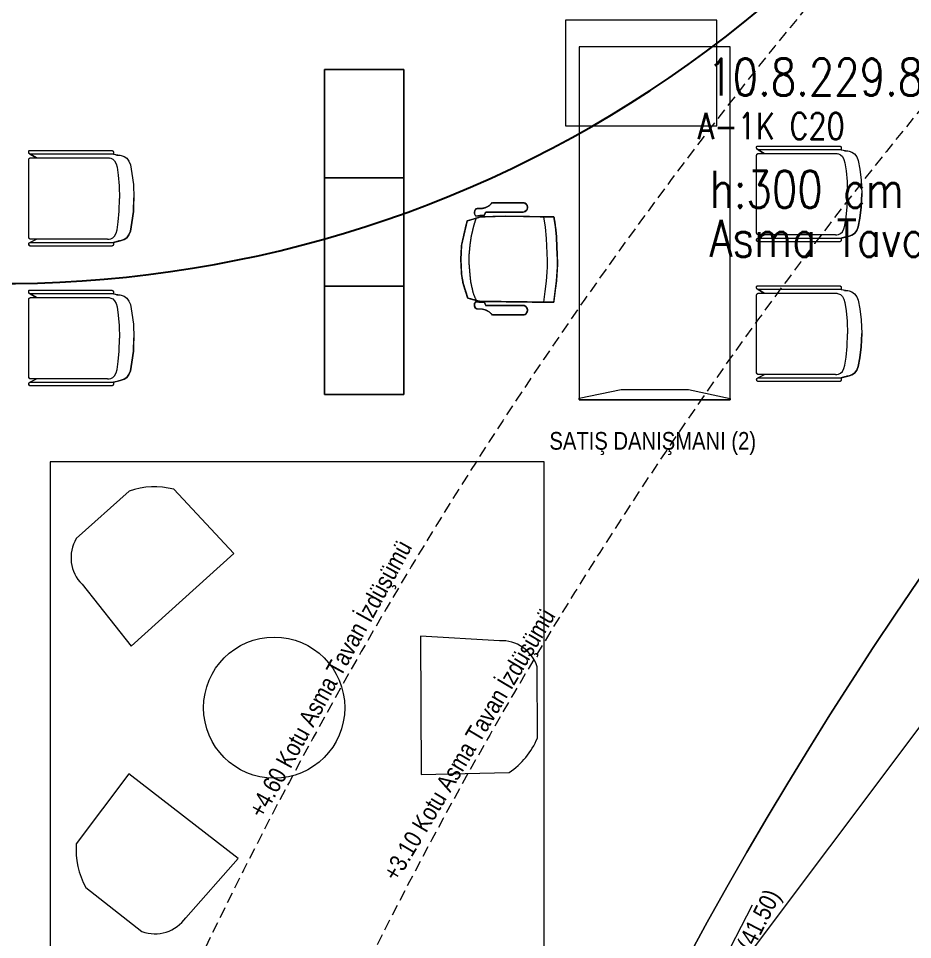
# Model space of a CAD drawing. Extents: x -1281 to 23780, y 0 to 7214.
# Drawn here: x 1598 to 2105, y 832 to 1354 of the extents above; entities that cross this region are included whole.
import ezdxf
from ezdxf.enums import TextEntityAlignment as Align

# ---------------------------------------------------------------- set-up
doc = ezdxf.new("R2010")
doc.units = 0
doc.header["$LTSCALE"] = 25
doc.header["$MEASUREMENT"] = 0
doc.linetypes.add('DOT2', pattern=[0.125, 0, -0.125])
doc.linetypes.add('HIDDEN', pattern=[0.375, 0.25, -0.125])
doc.layers.get('0').update_dxf_attribs({"color": 9, "lineweight": 9})
for name, color, linetype, lineweight in [('04', 9, 'Continuous', 9), ('05', 9, 'Continuous', 9), ('06D', 9, 'Continuous', 9), ('10', 9, 'Continuous', 9), ('20', 9, 'DOT2', 9), ('21', 9, 'Continuous', 9), ('35', 9, 'Continuous', 9), ('40', 9, 'Continuous', 9), ('40B', 9, 'Continuous', 9), ('DATA TAVAN', 160, 'Continuous', 30), ('E-YAZI', 7, 'Continuous', 30)]:
    doc.layers.add(name, color=color, linetype=linetype, lineweight=lineweight)
doc.styles.add('Arial', font='arial.ttf', dxfattribs={"height": 2.5})
doc.styles.add('E-YAZI', font='txttw.shx')
doc.styles.add('MuuM_TEXT-STANDART', font='ARIALN.TTF')

# ---------------------------------------------------------------- blocks, each defined once
blk = doc.blocks.new('0_elevationtarget-p')
h = blk.add_hatch(color=256)
h.paths.add_polyline_path([(2.5, 0, 0.414214), (0, 2.5), (0, 0)])
h.paths.add_polyline_path([(0, 0), (-2.5, 0, 0.414214), (0, -2.5)])
blk.add_line((0, -3.5), (0, 3.5))
blk.add_lwpolyline([(16.6, 0), (-4, 0)])
blk.add_circle((0, 0), 2.5)
at = {"style": 'Arial'}
blk.add_attdef('BITMISKOT', text='', height=2, dxfattribs=at).set_placement((4.5, 0), align=Align.BOTTOM_LEFT)
blk.add_attdef('KABAKOT', text='', height=2, dxfattribs=at).set_placement((4.5, -0.59), align=Align.TOP_LEFT)
blk = doc.blocks.new('p-audi_arac')
at = {"layer": '06D', "lineweight": 0, "flags": 128}
blk.add_lwpolyline([(695.6, 0.8), (-4.4, 0.8), (-4.4, 400.8), (695.6, 400.8)], close=True, dxfattribs=at)
blk = doc.blocks.new('Group-41-1')
for p, q in [((384804.5645, 69162.035), (384804.5645, 69161.585)), ((384805.1779, 69162.035), (384804.5645, 69162.035)), ((384805.1779, 69161.585), (384805.1779, 69162.035)), ((384804.5645, 69161.585), (384805.1779, 69161.585))]:
    blk.add_line(p, q)
at = {"flags": 128}
blk.add_lwpolyline([(384804.5645, 69162.035), (384805.1779, 69162.035), (384805.1779, 69161.585), (384804.5645, 69161.585)], close=True, dxfattribs=at)
blk = doc.blocks.new('Group-42-1')
at = {"layer": '05', "color": 7}
for p in [(-1.2267, 0), (-0.6133, 0), (0, 0)]:
    blk.add_blockref('Group-41-1', p, dxfattribs=at)
blk = doc.blocks.new('Group-32-1')
for p, q in [((384804.5516, 69159.371), (384804.573, 69159.3356)), ((384804.5731, 69159.3699), (384804.573, 69159.3694)), ((384804.573, 69159.3694), (384804.573, 69159.3689)), ((384804.573, 69159.3689), (384804.573, 69158.9239)), ((384804.5732, 69159.3709), (384804.5731, 69159.3704)), ((384804.5731, 69159.3704), (384804.5731, 69159.3699)), ((384804.5733, 69159.3713), (384804.5732, 69159.3709)), ((384804.5735, 69159.3718), (384804.5733, 69159.3713)), ((384804.5736, 69159.3723), (384804.5735, 69159.3718)), ((384804.5738, 69159.3727), (384804.5736, 69159.3723)), ((384804.574, 69159.3732), (384804.5738, 69159.3727)), ((384804.5742, 69159.3736), (384804.574, 69159.3732)), ((384804.5745, 69159.374), (384804.5742, 69159.3736)), ((384804.5747, 69159.3745), (384804.5745, 69159.374)), ((384804.575, 69159.3749), (384804.5747, 69159.3745)), ((384804.5753, 69159.3752), (384804.575, 69159.3749)), ((384804.5756, 69159.3756), (384804.5753, 69159.3752)), ((384804.576, 69159.376), (384804.5756, 69159.3756)), ((384804.5763, 69159.3763), (384804.576, 69159.376)), ((384804.5767, 69159.3766), (384804.5763, 69159.3763)), ((384804.5771, 69159.3769), (384804.5767, 69159.3766)), ((384804.5775, 69159.3772), (384804.5771, 69159.3769)), ((384804.5779, 69159.3775), (384804.5775, 69159.3772)), ((384804.5783, 69159.3777), (384804.5779, 69159.3775)), ((384804.5788, 69159.3779), (384804.5783, 69159.3777)), ((384804.5792, 69159.3781), (384804.5788, 69159.3779)), ((384804.5797, 69159.3783), (384804.5792, 69159.3781)), ((384804.5801, 69159.3785), (384804.5797, 69159.3783)), ((384804.5806, 69159.3786), (384804.5801, 69159.3785)), ((384804.5811, 69159.3787), (384804.5806, 69159.3786)), ((384804.5816, 69159.3788), (384804.5811, 69159.3787)), ((384804.5821, 69159.3789), (384804.5816, 69159.3788)), ((384804.5825, 69159.3789), (384804.5821, 69159.3789)), ((384804.583, 69159.3789), (384804.5825, 69159.3789)), ((384805.023, 69159.3789), (384804.583, 69159.3789)), ((384805.0235, 69159.3789), (384805.023, 69159.3789)), ((384805.024, 69159.3789), (384805.0235, 69159.3789)), ((384805.0245, 69159.3788), (384805.024, 69159.3789)), ((384805.0249, 69159.3787), (384805.0245, 69159.3788)), ((384805.0254, 69159.3786), (384805.0249, 69159.3787)), ((384805.0259, 69159.3785), (384805.0254, 69159.3786)), ((384805.0264, 69159.3783), (384805.0259, 69159.3785)), ((384805.0268, 69159.3781), (384805.0264, 69159.3783)), ((384805.0273, 69159.3779), (384805.0268, 69159.3781)), ((384805.0277, 69159.3777), (384805.0273, 69159.3779)), ((384805.0281, 69159.3775), (384805.0277, 69159.3777)), ((384805.0285, 69159.3772), (384805.0281, 69159.3775)), ((384805.029, 69159.3769), (384805.0285, 69159.3772)), ((384805.0293, 69159.3766), (384805.029, 69159.3769)), ((384805.0297, 69159.3763), (384805.0293, 69159.3766)), ((384805.0301, 69159.376), (384805.0297, 69159.3763)), ((384805.0304, 69159.3756), (384805.0301, 69159.376)), ((384805.0307, 69159.3752), (384805.0304, 69159.3756)), ((384805.031, 69159.3749), (384805.0307, 69159.3752)), ((384805.0313, 69159.3745), (384805.031, 69159.3749)), ((384805.0316, 69159.374), (384805.0313, 69159.3745)), ((384805.0318, 69159.3736), (384805.0316, 69159.374)), ((384805.032, 69159.3732), (384805.0318, 69159.3736)), ((384805.0322, 69159.3727), (384805.032, 69159.3732)), ((384805.0324, 69159.3723), (384805.0322, 69159.3727)), ((384805.0326, 69159.3718), (384805.0324, 69159.3723)), ((384805.0327, 69159.3713), (384805.0326, 69159.3718)), ((384805.0328, 69159.3709), (384805.0327, 69159.3713)), ((384805.0329, 69159.3704), (384805.0328, 69159.3709)), ((384805.0329, 69159.3699), (384805.0329, 69159.3704)), ((384805.033, 69159.3694), (384805.0329, 69159.3699)), ((384805.0521, 69159.3725), (384805.033, 69159.3345)), ((384805.033, 69159.3689), (384805.033, 69159.3694)), ((384805.033, 69158.9322), (384805.033, 69159.3689)), ((384805.033, 69158.9322), (384805.033, 69158.9322)), ((384804.5516, 69158.8992), (384804.558, 69158.8616)), ((384805.0524, 69158.8992), (384805.0423, 69158.8616))]:
    blk.add_line(p, q)
at = {"flags": 128}
for points in [[(384804.5309, 69158.9092), (384804.5309, 69158.9087), (384804.531, 69158.9082), (384804.531, 69158.9077), (384804.5311, 69158.9072), (384804.5312, 69158.9068), (384804.5314, 69158.9063), (384804.5315, 69158.9058), (384804.5317, 69158.9054), (384804.5319, 69158.9049), (384804.5321, 69158.9045), (384804.5324, 69158.904), (384804.5326, 69158.9036), (384804.5329, 69158.9032), (384804.5332, 69158.9028), (384804.5335, 69158.9025), (384804.5339, 69158.9021), (384804.5342, 69158.9018), (384804.5346, 69158.9015), (384804.535, 69158.9012), (384804.5354, 69158.9009), (384804.5358, 69158.9006), (384804.5362, 69158.9004), (384804.5367, 69158.9001), (384804.5371, 69158.8999), (384804.5376, 69158.8998), (384804.538, 69158.8996), (384804.5385, 69158.8995), (384804.539, 69158.8994), (384804.5395, 69158.8993), (384804.54, 69158.8992), (384804.5404, 69158.8992), (384804.5409, 69158.8992), (384804.5516, 69158.8992), (384804.5516, 69159.3689), (384804.5516, 69159.3694), (384804.5516, 69159.3699), (384804.5515, 69159.3704), (384804.5515, 69159.3709), (384804.5513, 69159.3713), (384804.5512, 69159.3718), (384804.5511, 69159.3723), (384804.5509, 69159.3727), (384804.5507, 69159.3732), (384804.5505, 69159.3736), (384804.5502, 69159.374), (384804.55, 69159.3745), (384804.5497, 69159.3749), (384804.5494, 69159.3752), (384804.5491, 69159.3756), (384804.5487, 69159.376), (384804.5484, 69159.3763), (384804.548, 69159.3766), (384804.5476, 69159.3769), (384804.5472, 69159.3772), (384804.5468, 69159.3775), (384804.5464, 69159.3777), (384804.5459, 69159.3779), (384804.5455, 69159.3781), (384804.545, 69159.3783), (384804.5445, 69159.3785), (384804.5441, 69159.3786), (384804.5436, 69159.3787), (384804.5431, 69159.3788), (384804.5426, 69159.3789), (384804.5421, 69159.3789), (384804.5416, 69159.3789), (384804.5359, 69159.3789), (384804.5357, 69159.3789), (384804.5354, 69159.3789), (384804.5352, 69159.3788), (384804.535, 69159.3788), (384804.5347, 69159.3788), (384804.5345, 69159.3787), (384804.5343, 69159.3786), (384804.534, 69159.3785), (384804.5338, 69159.3784), (384804.5336, 69159.3783), (384804.5334, 69159.3782), (384804.5332, 69159.3781), (384804.533, 69159.3779), (384804.5328, 69159.3778), (384804.5326, 69159.3776), (384804.5324, 69159.3774), (384804.5322, 69159.3773), (384804.5321, 69159.3771), (384804.5319, 69159.3769), (384804.5318, 69159.3767), (384804.5316, 69159.3765), (384804.5315, 69159.3763), (384804.5314, 69159.376), (384804.5313, 69159.3758), (384804.5312, 69159.3756), (384804.5312, 69159.3754), (384804.5311, 69159.3751), (384804.531, 69159.3749), (384804.531, 69159.3746), (384804.531, 69159.3744), (384804.5309, 69159.3741), (384804.5309, 69159.3739), (384804.5309, 69158.9092)], [(384805.0521, 69158.8992), (384805.0628, 69158.8992), (384805.0633, 69158.8992), (384805.0638, 69158.8992), (384805.0642, 69158.8993), (384805.0647, 69158.8994), (384805.0652, 69158.8995), (384805.0657, 69158.8996), (384805.0661, 69158.8998), (384805.0666, 69158.8999), (384805.0671, 69158.9001), (384805.0675, 69158.9004), (384805.0679, 69158.9006), (384805.0683, 69158.9009), (384805.0687, 69158.9012), (384805.0691, 69158.9015), (384805.0695, 69158.9018), (384805.0698, 69158.9021), (384805.0702, 69158.9025), (384805.0705, 69158.9028), (384805.0708, 69158.9032), (384805.0711, 69158.9036), (384805.0714, 69158.904), (384805.0716, 69158.9045), (384805.0718, 69158.9049), (384805.072, 69158.9054), (384805.0722, 69158.9058), (384805.0723, 69158.9063), (384805.0725, 69158.9068), (384805.0726, 69158.9072), (384805.0727, 69158.9077), (384805.0727, 69158.9082), (384805.0728, 69158.9087), (384805.0728, 69158.9092), (384805.0728, 69159.3689), (384805.0728, 69159.3694), (384805.0727, 69159.3699), (384805.0727, 69159.3704), (384805.0726, 69159.3709), (384805.0725, 69159.3713), (384805.0723, 69159.3718), (384805.0722, 69159.3723), (384805.072, 69159.3727), (384805.0718, 69159.3732), (384805.0716, 69159.3736), (384805.0714, 69159.374), (384805.0711, 69159.3745), (384805.0708, 69159.3749), (384805.0705, 69159.3752), (384805.0702, 69159.3756), (384805.0698, 69159.376), (384805.0695, 69159.3763), (384805.0691, 69159.3766), (384805.0687, 69159.3769), (384805.0683, 69159.3772), (384805.0679, 69159.3775), (384805.0675, 69159.3777), (384805.0671, 69159.3779), (384805.0666, 69159.3781), (384805.0661, 69159.3783), (384805.0657, 69159.3785), (384805.0652, 69159.3786), (384805.0647, 69159.3787), (384805.0642, 69159.3788), (384805.0638, 69159.3789), (384805.0633, 69159.3789), (384805.0628, 69159.3789), (384805.0621, 69159.3789), (384805.0616, 69159.3789), (384805.0611, 69159.3789), (384805.0606, 69159.3788), (384805.0601, 69159.3787), (384805.0596, 69159.3786), (384805.0592, 69159.3785), (384805.0587, 69159.3783), (384805.0582, 69159.3781), (384805.0578, 69159.3779), (384805.0574, 69159.3777), (384805.0569, 69159.3775), (384805.0565, 69159.3772), (384805.0561, 69159.3769), (384805.0557, 69159.3766), (384805.0554, 69159.3763), (384805.055, 69159.376), (384805.0547, 69159.3756), (384805.0543, 69159.3752), (384805.054, 69159.3749), (384805.0538, 69159.3745), (384805.0535, 69159.374), (384805.0533, 69159.3736), (384805.053, 69159.3732), (384805.0528, 69159.3727), (384805.0527, 69159.3723), (384805.0525, 69159.3718), (384805.0524, 69159.3713), (384805.0523, 69159.3709), (384805.0522, 69159.3704), (384805.0521, 69159.3699), (384805.0521, 69159.3694), (384805.0521, 69159.3689), (384805.0521, 69158.8992)]]:
    blk.add_lwpolyline(points, close=True, dxfattribs=at)
for points in [[(384804.5309, 69158.9092, 0.414214), (384804.5409, 69158.8992), (384804.5516, 69158.8992), (384804.5516, 69159.3689, 0.414214), (384804.5416, 69159.3789), (384804.5359, 69159.3789, 0.414214), (384804.5309, 69159.3739)], [(384805.0521, 69158.8992), (384805.0628, 69158.8992, 0.414214), (384805.0728, 69158.9092), (384805.0728, 69159.3689, 0.414214), (384805.0628, 69159.3789), (384805.0621, 69159.3789, 0.414214), (384805.0521, 69159.3689)]]:
    blk.add_lwpolyline(points, format="xyb", close=True, dxfattribs=at)
blk.add_lwpolyline([(384805.033, 69158.9322), (384805.033, 69159.3689, 0.414214), (384805.023, 69159.3789), (384804.583, 69159.3789, 0.414214), (384804.573, 69159.3689), (384804.573, 69158.9239), (384804.5738, 69158.9202)], format="xyb", dxfattribs=at)
for points in [[(384804.573, 69158.9322), (384804.573, 69158.9239), (384804.5752, 69158.9142), (384804.5804, 69158.903), (384804.5903, 69158.8926), (384804.6064, 69158.8839), (384804.6258, 69158.8783), (384804.6716, 69158.8721), (384804.7307, 69158.8665), (384804.803, 69158.8644)], [(384805.033, 69158.9322), (384805.033, 69158.9239), (384805.0308, 69158.9142), (384805.0256, 69158.903), (384805.0157, 69158.8926), (384804.9996, 69158.8839), (384804.9803, 69158.8783), (384804.9344, 69158.8721), (384804.8753, 69158.8665), (384804.803, 69158.8644)], [(384804.5569, 69158.8806), (384804.5569, 69158.8686), (384804.5592, 69158.8546), (384804.5647, 69158.8386), (384804.5752, 69158.8236), (384804.5922, 69158.8111), (384804.6127, 69158.8031), (384804.6612, 69158.7941), (384804.7237, 69158.7861), (384804.8002, 69158.7831)], [(384805.0434, 69158.8658), (384805.0434, 69158.8686), (384805.0412, 69158.8546), (384805.0357, 69158.8386), (384805.0252, 69158.8236), (384805.0082, 69158.8111), (384804.9877, 69158.8031), (384804.9392, 69158.7941), (384804.8767, 69158.7861), (384804.8002, 69158.7831)]]:
    blk.add_lwpolyline(points, dxfattribs=at)
at = {"layer": '40'}
blk.add_lwpolyline([(384805.023, 69159.3789), (384804.583, 69159.3789, 0.414214), (384804.573, 69159.3689), (384804.573, 69159.3366), (384804.573, 69159.3356), (384804.5516, 69159.371), (384804.551, 69159.3725, 0.309775), (384804.5416, 69159.3789), (384804.5359, 69159.3789, 0.413784), (384804.5309, 69159.3739), (384804.5309, 69158.9092, 0.414214), (384804.5409, 69158.8992), (384804.5516, 69158.8992), (384804.5569, 69158.8686), (384804.5592, 69158.8546), (384804.5647, 69158.8386), (384804.5752, 69158.8236), (384804.5922, 69158.8111), (384804.6127, 69158.8031), (384804.6612, 69158.7941), (384804.7237, 69158.7861), (384804.8002, 69158.7831), (384804.8384, 69158.7846), (384804.8767, 69158.7861), (384804.9392, 69158.7941), (384804.9877, 69158.8031), (384805.0082, 69158.8111), (384805.0252, 69158.8236), (384805.0357, 69158.8386), (384805.0412, 69158.8546), (384805.0473, 69158.8804), (384805.0524, 69158.8992), (384805.0628, 69158.8992, 0.414214), (384805.0728, 69158.9092), (384805.0728, 69159.3689, 0.781144), (384805.0521, 69159.3725), (384805.033, 69159.3345), (384805.033, 69159.3689, 0.407263), (384805.0232, 69159.3789)], format="xyb", close=True, dxfattribs=at)
blk = doc.blocks.new('Group-258-1')
at = {"linetype": 'Continuous'}
for p, q in [((384800.0983, 69164.505), (384800.0936, 69164.5084)), ((384800.71, 69164.505), (384800.7146, 69164.5084)), ((384800.2257, 69164.3995), (384800.1668, 69164.4084)), ((384800.2892, 69164.3936), (384800.2257, 69164.3995)), ((384800.5895, 69164.4019), (384800.5299, 69164.394)), ((384800.6491, 69164.4097), (384800.5895, 69164.4019)), ((384800.3717, 69164.3904), (384800.2892, 69164.3936)), ((384800.4137, 69164.389), (384800.3717, 69164.3904)), ((384800.4502, 69164.389), (384800.4137, 69164.389)), ((384800.4792, 69164.3908), (384800.4502, 69164.389)), ((384800.5299, 69164.394), (384800.4792, 69164.3908))]:
    blk.add_line(p, q, dxfattribs=at)
at = {"linetype": 'Continuous', "flags": 128}
for points in [[(384800.0862, 69164.6997), (384800.0862, 69164.6409), (384800.0862, 69164.6409)], [(384800.722, 69164.6997), (384800.722, 69164.6409), (384800.722, 69164.6409)], [(384800.0862, 69164.6409), (384800.0862, 69164.5259), (384800.0862, 69164.6409)], [(384800.1395, 69164.5259), (384800.1395, 69164.6409), (384800.1395, 69164.6409)], [(384800.6687, 69164.5259), (384800.6687, 69164.6409), (384800.6687, 69164.6409)], [(384800.722, 69164.6409), (384800.722, 69164.5259), (384800.722, 69164.6409)], [(384800.0862, 69164.5259), (384800.0862, 69164.5259), (384800.087, 69164.52)], [(384800.0862, 69164.5259), (384800.087, 69164.52), (384800.087, 69164.52)], [(384800.087, 69164.52), (384800.087, 69164.52), (384800.0892, 69164.5143)], [(384800.087, 69164.52), (384800.0892, 69164.5143), (384800.0892, 69164.5143)], [(384800.0892, 69164.5143), (384800.0892, 69164.5143), (384800.0929, 69164.5094)], [(384800.0892, 69164.5143), (384800.0936, 69164.5084), (384800.0929, 69164.5094)], [(384800.0977, 69164.5054), (384800.0977, 69164.5054), (384800.1034, 69164.5026)], [(384800.0977, 69164.5054), (384800.1034, 69164.5026), (384800.1034, 69164.5026)], [(384800.1034, 69164.5026), (384800.1034, 69164.5026), (384800.1096, 69164.5011)], [(384800.1034, 69164.5026), (384800.1096, 69164.5011), (384800.1096, 69164.5011)], [(384800.1096, 69164.5011), (384800.1096, 69164.5011), (384800.1161, 69164.5011)], [(384800.1096, 69164.5011), (384800.1161, 69164.5011), (384800.1161, 69164.5011)], [(384800.1161, 69164.5011), (384800.1161, 69164.5011), (384800.1223, 69164.5026)], [(384800.1161, 69164.5011), (384800.1223, 69164.5026), (384800.1223, 69164.5026)], [(384800.1223, 69164.5026), (384800.1223, 69164.5026), (384800.128, 69164.5054)], [(384800.1223, 69164.5026), (384800.128, 69164.5054), (384800.128, 69164.5054)], [(384800.128, 69164.5054), (384800.128, 69164.5054), (384800.1328, 69164.5094)], [(384800.128, 69164.5054), (384800.1328, 69164.5094), (384800.1328, 69164.5094)], [(384800.1328, 69164.5094), (384800.1328, 69164.5094), (384800.1365, 69164.5143)], [(384800.1328, 69164.5094), (384800.1365, 69164.5143), (384800.1365, 69164.5143)], [(384800.1365, 69164.5143), (384800.1365, 69164.5143), (384800.1387, 69164.52)], [(384800.1365, 69164.5143), (384800.1387, 69164.52), (384800.1387, 69164.52)], [(384800.1387, 69164.52), (384800.1387, 69164.52), (384800.1395, 69164.5259)], [(384800.1387, 69164.52), (384800.1395, 69164.5259), (384800.1395, 69164.5259)], [(384800.6695, 69164.52), (384800.6695, 69164.52), (384800.6687, 69164.5259)], [(384800.6695, 69164.52), (384800.6687, 69164.5259), (384800.6687, 69164.5259)], [(384800.6718, 69164.5143), (384800.6718, 69164.5143), (384800.6695, 69164.52)], [(384800.6718, 69164.5143), (384800.6695, 69164.52), (384800.6695, 69164.52)], [(384800.6754, 69164.5094), (384800.6754, 69164.5094), (384800.6718, 69164.5143)], [(384800.6754, 69164.5094), (384800.6718, 69164.5143), (384800.6718, 69164.5143)], [(384800.6802, 69164.5054), (384800.6802, 69164.5054), (384800.6754, 69164.5094)], [(384800.6802, 69164.5054), (384800.6754, 69164.5094), (384800.6754, 69164.5094)], [(384800.6859, 69164.5026), (384800.6859, 69164.5026), (384800.6802, 69164.5054)], [(384800.6859, 69164.5026), (384800.6802, 69164.5054), (384800.6802, 69164.5054)], [(384800.6922, 69164.5011), (384800.6922, 69164.5011), (384800.6859, 69164.5026)], [(384800.6922, 69164.5011), (384800.6859, 69164.5026), (384800.6859, 69164.5026)], [(384800.6986, 69164.5011), (384800.6986, 69164.5011), (384800.6922, 69164.5011)], [(384800.6986, 69164.5011), (384800.6922, 69164.5011), (384800.6922, 69164.5011)], [(384800.7048, 69164.5026), (384800.7048, 69164.5026), (384800.6986, 69164.5011)], [(384800.7048, 69164.5026), (384800.6986, 69164.5011), (384800.6986, 69164.5011)], [(384800.7105, 69164.5054), (384800.7105, 69164.5054), (384800.7048, 69164.5026)], [(384800.7105, 69164.5054), (384800.7048, 69164.5026), (384800.7048, 69164.5026)], [(384800.719, 69164.5143), (384800.7146, 69164.5084), (384800.7153, 69164.5094)], [(384800.719, 69164.5143), (384800.719, 69164.5143), (384800.7153, 69164.5094)], [(384800.7213, 69164.52), (384800.7213, 69164.52), (384800.719, 69164.5143)], [(384800.7213, 69164.52), (384800.719, 69164.5143), (384800.719, 69164.5143)], [(384800.722, 69164.5259), (384800.722, 69164.5259), (384800.7213, 69164.52)], [(384800.722, 69164.5259), (384800.7213, 69164.52), (384800.7213, 69164.52)]]:
    blk.add_lwpolyline(points, close=True, dxfattribs=at)
at = {"linetype": 'Continuous'}
for points in [[(384800.3272, 69164.8751), (384800.2792, 69164.8644), (384800.2312, 69164.8536)], [(384800.4074, 69164.8792), (384800.3673, 69164.8772), (384800.3272, 69164.8751)], [(384800.4932, 69164.8746), (384800.4503, 69164.8769), (384800.4074, 69164.8792)], [(384800.5432, 69164.8666), (384800.5182, 69164.8706), (384800.4932, 69164.8746)], [(384800.6271, 69164.8405), (384800.5851, 69164.8535), (384800.5432, 69164.8666)], [(384800.1886, 69164.8426), (384800.1775, 69164.8055), (384800.1663, 69164.7685)], [(384800.2312, 69164.8536), (384800.2099, 69164.8481), (384800.1886, 69164.8426)], [(384800.2746, 69164.8191), (384800.2429, 69164.8115), (384800.2113, 69164.8039)], [(384800.3252, 69164.8264), (384800.2999, 69164.8227), (384800.2746, 69164.8191)], [(384800.3841, 69164.8318), (384800.3546, 69164.8291), (384800.3252, 69164.8264)], [(384800.4307, 69164.8318), (384800.4074, 69164.8318), (384800.3841, 69164.8318)], [(384800.4872, 69164.8271), (384800.4589, 69164.8295), (384800.4307, 69164.8318)], [(384800.5356, 69164.8225), (384800.5114, 69164.8248), (384800.4872, 69164.8271)], [(384800.5919, 69164.8096), (384800.5638, 69164.8161), (384800.5356, 69164.8225)], [(384800.6454, 69164.7717), (384800.6363, 69164.8061), (384800.6271, 69164.8405)], [(384800.1182, 69164.7571), (384800.1184, 69164.788), (384800.1261, 69164.8013), (384800.1481, 69164.8026)], [(384800.1481, 69164.8026), (384800.1523, 69164.8031), (384800.1616, 69164.7937)], [(384800.1585, 69164.7715), (384800.1583, 69164.7588), (384800.158, 69164.7461)], [(384800.1616, 69164.7937), (384800.1601, 69164.7826), (384800.1585, 69164.7715)], [(384800.1663, 69164.7685), (384800.1639, 69164.6975), (384800.1616, 69164.6266)], [(384800.2113, 69164.8039), (384800.1911, 69164.7972), (384800.1708, 69164.7905)], [(384800.637, 69164.7924), (384800.6046, 69164.8075), (384800.5919, 69164.8096)], [(384800.6491, 69164.4746), (384800.6472, 69164.6232), (384800.6454, 69164.7717)], [(384800.6601, 69164.8026), (384800.656, 69164.8031), (384800.6466, 69164.7937)], [(384800.6466, 69164.7937), (384800.6482, 69164.7826), (384800.6497, 69164.7715)], [(384800.6497, 69164.7715), (384800.65, 69164.7588), (384800.6502, 69164.7461)], [(384800.69, 69164.7571), (384800.6898, 69164.788), (384800.6822, 69164.8013), (384800.6601, 69164.8026)], [(384800.0854, 69164.7011), (384800.1126, 69164.7212), (384800.1182, 69164.7571)], [(384800.158, 69164.7461), (384800.1488, 69164.7423), (384800.1395, 69164.7385)], [(384800.1395, 69164.7385), (384800.1395, 69164.6897), (384800.1395, 69164.6409)], [(384800.6502, 69164.7461), (384800.6595, 69164.7423), (384800.6687, 69164.7385)], [(384800.6687, 69164.7385), (384800.6687, 69164.6897), (384800.6687, 69164.6409)], [(384800.7229, 69164.7011), (384800.6957, 69164.7212), (384800.69, 69164.7571)], [(384800.1616, 69164.6266), (384800.1642, 69164.4892), (384800.1668, 69164.3518)], [(384800.6491, 69164.3531), (384800.6491, 69164.4138), (384800.6491, 69164.4746)], [(384800.1668, 69164.3518), (384800.2302, 69164.3409), (384800.278, 69164.3374)], [(384800.5299, 69164.3374), (384800.5895, 69164.3452), (384800.6491, 69164.3531)], [(384800.278, 69164.3374), (384800.3427, 69164.3349), (384800.4074, 69164.3324)], [(384800.4074, 69164.3324), (384800.4288, 69164.3324), (384800.4502, 69164.3324)], [(384800.4502, 69164.3324), (384800.4901, 69164.3349), (384800.5299, 69164.3374)]]:
    blk.add_open_spline(points, degree=2, dxfattribs=at)
at = {"layer": '40'}
blk.add_lwpolyline([(384800.6491, 69164.3531), (384800.5895, 69164.3452), (384800.5299, 69164.3374), (384800.4502, 69164.3324), (384800.4074, 69164.3324), (384800.3427, 69164.3349), (384800.278, 69164.3374), (384800.2222, 69164.3433), (384800.1668, 69164.3518), (384800.1642, 69164.4892), (384800.1616, 69164.6266), (384800.1639, 69164.6975), (384800.1663, 69164.7685), (384800.1732, 69164.7913), (384800.1886, 69164.8426), (384800.3272, 69164.8751), (384800.4074, 69164.8792), (384800.4932, 69164.8746), (384800.5432, 69164.8666), (384800.6271, 69164.8405), (384800.6454, 69164.7717), (384800.6472, 69164.6232), (384800.6491, 69164.4746), (384800.6491, 69164.4097)], close=True, dxfattribs=at)
for points in [[(384800.1395, 69164.7385), (384800.158, 69164.7461), (384800.1583, 69164.7588), (384800.1585, 69164.7715), (384800.1616, 69164.7937), (384800.1481, 69164.8026, 0.293897), (384800.1206, 69164.7899), (384800.1182, 69164.7571, -0.205), (384800.0854, 69164.7011), (384800.0862, 69164.6997), (384800.0862, 69164.5259, 0.937941), (384800.1395, 69164.5259)], [(384800.6687, 69164.7385), (384800.6502, 69164.7461), (384800.65, 69164.7588), (384800.6497, 69164.7715), (384800.6466, 69164.7937), (384800.6601, 69164.8026, -0.293897), (384800.6877, 69164.7899), (384800.69, 69164.7571, 0.205), (384800.7229, 69164.7011), (384800.722, 69164.6997), (384800.722, 69164.5259, -0.937941), (384800.6687, 69164.5259)]]:
    blk.add_lwpolyline(points, format="xyb", close=True, dxfattribs=at)
blk = doc.blocks.new('p-ma-audi')
for p, q in [((-7.57, 155.19), (-7.57, 200)), ((-85.7, 155.19), (-7.57, 155.19))]:
    blk.add_line(p, q)
at = {"flags": 128}
for points in [[(-7.57, 200), (-7.57, 214.96), (-93.45, 214.96), (-93.45, 155.19), (-85.7, 155.19)], [(-85.7, 0.04), (-85.7, 0.94), (-61.93, 5.88), (-23.62, 5.88), (0, 0.73), (0, 0), (-85.67, 0)]]:
    blk.add_lwpolyline(points, dxfattribs=at)
for points in [[(-85.7, 200), (-85.7, 0), (0, 0), (0, 200), (-85.7, 200)], [(-85.7, 200), (-85.7, 0), (0, 0), (0, 200)]]:
    blk.add_lwpolyline(points, close=True, dxfattribs=at)
blk = doc.blocks.new('p-oturma')
at = {"layer": '05'}
blk.add_lwpolyline([(0, -280), (280, -280), (280, 0), (0, 0)], close=True, dxfattribs=at)
for points in [[(45.86, -104.42), (104.08, -51.83), (70.08, -15.53, 0.148649), (44.84, -16.56), (14.79, -43.47, 0.342097), (18.09, -69.29)], [(209.91, -98.71), (210.38, -177.16), (260.11, -175.97, 0.148649), (276.14, -156.45), (276.07, -116.11, 0.342097), (254.62, -101.38)], [(106.59, -224.73), (44.6, -176.65), (14.83, -216.49, 0.148649), (20.28, -241.16), (52.05, -266.02, 0.342097), (76.88, -258.24)]]:
    blk.add_lwpolyline(points, format="xyb", close=True, dxfattribs=at)
blk.add_circle((126.99, -139.28), 40, dxfattribs=at)
blk = doc.blocks.new('p-zemin kat')
at = {"layer": '20', "linetype": 'HIDDEN', "lineweight": 0}
blk.add_arc((4088.57, -323.37), 2647.53, 80.45701, 156.55486, dxfattribs=at)
at = {"layer": '40'}
blk.add_lwpolyline([(1851.16, 326.92), (3319.5, 326.92), (3319.5, 343), (3280.52, 343), (3280.5, 427), (3319.5, 427), (3319.5, 570), (4025.5, 570), (4025.5, 427), (4064.5, 427), (4064.5, 343), (3980.5, 343), (3980.5, 326.92), (4680.5, 326.92), (4680.5, 427), (4780.58, 427), (4780.58, 1901.49, 0.054196), (4273.07, 1999.31), (4278.59, 2070.68, 0.306949), (1935.27, 740.05), (1999.45, 708.36, 0.043245), (1856.49, 345)], format="xyb", close=True, dxfattribs=at)
at = {"layer": '40B'}
blk.add_lwpolyline([(3287.33, 2825), (2222.5, 2825), (2222.5, 2815), (1955, 2815), (1955, 1945), (1959.5, 1945), (1959.5, 1385), (1162.5, 1385), (1162.5, 730), (1392.5, 730), (1392.5, 325), (1522.5, 325), (1522.5, 725), (1802.6, 725), (1802.6, 730), (1831.78, 791.16), (1935.27, 740.05, -0.306949), (4278.59, 2070.68, 0.001238)], format="xyb", dxfattribs=at)
blk.add_lwpolyline([(3364.5, 343), (3319.5, 343), (3319.5, 320), (1719.67, 320), (1719.67, 326.92), (1719.56, 328.25, -0.047611), (1885.58, 764.59), (1935.27, 740.05, -0.306949), (4278.59, 2070.68), (4283.12, 2125.91, -0.05155), (4780.05, 2034.32), (4787.5, 2034.32), (4787.5, 320), (4025.5, 320), (4025.5, 570), (3319.5, 570), (3319.5, 427), (3364.5, 427), (3364.5, 343)], format="xyb", close=True, dxfattribs=at)

msp = doc.modelspace()

# ---------------------------------------------------------------- linework, layer by layer
at = {"layer": '20', "linetype": 'HIDDEN', "lineweight": 0}
msp.add_lwpolyline([(1754.32, 730, -0.342283), (4527.5, 2199.66, -0.342283)], format="xyb", dxfattribs=at)
at = {"layer": '35'}
msp.add_arc((4088.57, -323.37), 2401.58, 85.46185, 153.71717, dxfattribs=at)
at = {"layer": 'DATA TAVAN', "color": 2}
msp.add_arc((1589.65, 1872.67), 669.07, 239.87404, 309.9393, dxfattribs=at)

# ---------------------------------------------------------------- block references
at = {"layer": '04', "rotation": 233.1035627324714}
msp.add_blockref('p-audi_arac', (2369.9, 1300.99), dxfattribs=at)
at = {"layer": '05', "color": 7}
msp.add_blockref('p-ma-audi', (2001.66, 1137.76), dxfattribs=at)
at = {"layer": '05', "color": 7, "xscale": -100, "yscale": 100, "zscale": 100, "rotation": 90}
msp.add_blockref('Group-42-1', (6917975.21, 38481658.56), dxfattribs=at)
at = {"layer": '05', "color": 7, "extrusion": (0, 0, -1), "xscale": 100, "yscale": 100, "zscale": -100, "rotation": 270}
for name, p in [('Group-32-1', (-6917541.97, 38481732.08)), ('Group-32-1', (-6917954.46, 38481734.55)), ('Group-258-1', (-6918336.87, 38481258.01)), ('Group-32-1', (-6917954.46, 38481655.37)), ('Group-32-1', (-6917541.97, 38481652.9))]:
    msp.add_blockref(name, p, dxfattribs=at)
at = {"layer": '05'}
msp.add_blockref('p-oturma', (1616.18, 1102.55), dxfattribs=at)
at = {"layer": '10'}
msp.add_blockref('p-zemin kat', (0, 0), dxfattribs=at)
at = {"layer": '21'}
ref = msp.add_blockref('0_elevationtarget-p', (1975.97, 777.6), dxfattribs=dict(at, xscale=4.999999999999998, yscale=4.999999999999998, zscale=0.5, rotation=62.73674779538183))
ref.add_attrib('BITMISKOT', '+0.10', dxfattribs={"layer": '0', "height": 10, "rotation": 62.7367, "style": 'MuuM_TEXT-STANDART'}).set_placement((1986.52, 797.47), align=Align.BOTTOM_LEFT)
ref.add_attrib('KABAKOT', '%%P0.00=(41.50)', dxfattribs={"layer": '0', "height": 10, "rotation": 62.7367, "style": 'MuuM_TEXT-STANDART'}).set_placement((1999.7, 790.68), align=Align.BOTTOM_LEFT)

# ---------------------------------------------------------------- texts
at = {"layer": '21', "style": 'MuuM_TEXT-STANDART'}
msp.add_text('SATIŞ DANIŞMANI (2)', height=10, dxfattribs=at).set_placement((1899.15, 1109.47))
for s, rotation, p in [('+4.60 Kotu Asma Tavan İzdüşümü', 61.2366, (1736.9, 900.04)), ('+3.10 Kotu Asma Tavan İzdüşümü', 59.2366, (1812.82, 864.23))]:
    msp.add_text(s, height=10, rotation=rotation, dxfattribs=at).set_placement(p)
at = {"layer": 'E-YAZI', "color": 1, "style": 'E-YAZI', "width": 0.8}
msp.add_text('10.8.229.81', height=21, dxfattribs=at).set_placement((1988.59, 1310.05))
at = {"layer": 'E-YAZI', "color": 6, "style": 'E-YAZI', "width": 0.8}
msp.add_text('A-1K C20', height=15, dxfattribs=at).set_placement((1983.18, 1285.31))
at = {"layer": 'E-YAZI', "color": 30, "style": 'E-YAZI', "width": 0.8}
for s, p in [('h:300 cm', (1989.93, 1246.42)), ('Asma Tavan Monte', (1989.93, 1218.7))]:
    msp.add_text(s, height=21, dxfattribs=at).set_placement(p)

doc.saveas('drawing.dxf')
